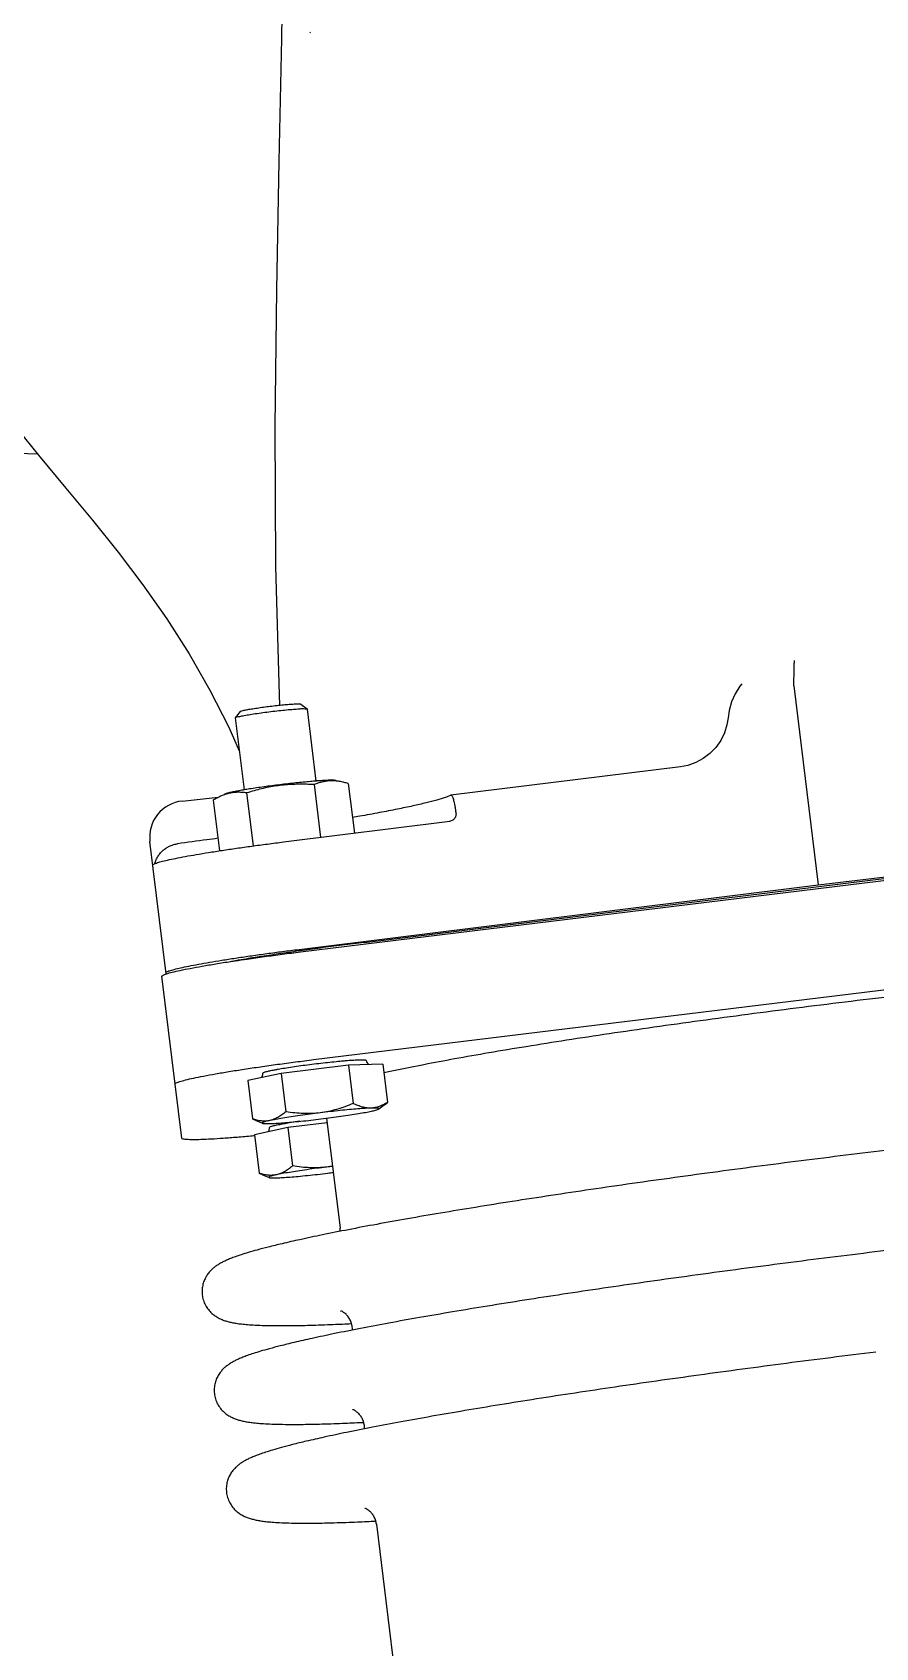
# Model space of a CAD drawing. Header units: millimetres. Extents: x 156850 to 204135, y 56350 to 74150.
# Drawn here: x 158953.5 to 159046.6, y 61122.5 to 61300.9 of the extents above; entities that cross this region are included whole.
import ezdxf

# ---------------------------------------------------------------- set-up
doc = ezdxf.new("R2010")
doc.units = ezdxf.units.MM
doc.header["$LTSCALE"] = 150
doc.layers.add('-----33 Equipment', color=5, linetype='Continuous')

# ---------------------------------------------------------------- blocks, each defined once
blk = doc.blocks.new('X-2F-PLAN$0$A$C73FA2420')
at = {"color": 0, "linetype": 'Continuous'}
for p, q in [((1500.536060127662, 497.0989990573726), (1500.086077779415, 484.2108996133902)), ((1442.669223305304, 470.0047669904889), (1457.285458722734, 471.7994150383165)), ((1424.525822104537, 468.2807923536166), (1442.407248984906, 470.4763555013924)), ((1461.751026446116, 468.2473446247168), (1462.169490510016, 464.2659250092111)), ((1461.860221453593, 464.8103967857896), (1456.266880599782, 464.1236208850751)), ((1470.942460491322, 462.3936759236967), (1462.989371734322, 461.4171594128129)), ((1470.942460491322, 462.3936759236967), (1470.954019865254, 462.3895570277236)), ((1471.647873241222, 461.8459232139867), (1470.954019865254, 462.3895570277236)), ((1424.905388509505, 460.2729138495051), (1420.673576387228, 459.7533126563067)), ((1425.700384985656, 456.5895676946966), (1424.905388509505, 460.2729138495051)), ((1426.660772448056, 460.4884478956228), (1426.476482171565, 460.0917316033156)), ((1430.892584570218, 461.0080490888795), (1426.660772448056, 460.4884478956228)), ((1431.687581046368, 457.3247029340127), (1430.892584570218, 461.0080490888795)), ((1462.655217929743, 461.1270506309229), (1456.821066195727, 460.4107068720041)), ((1420.493674203404, 459.3665420227917), (1420.193304030341, 458.6542015715968)), ((1420.673576387228, 459.7533126563067), (1420.489286110853, 459.356596363883)), ((1426.480870264117, 460.1016772622243), (1426.18050009117, 459.3893368110294)), ((1425.700384985656, 456.5895676946966), (1421.468572863494, 456.0699665013817)), ((1426.234413939994, 452.2402508882806), (1425.700384985656, 456.5895676946966)), ((1431.687581046368, 457.3247029340127), (1427.455768924323, 456.8051017408143)), ((1432.602277923259, 449.8750946922228), (1431.687581046368, 457.3247029340127)), ((1457.239015306928, 457.0766681113164), (1459.518544139224, 438.7194153668825)), ((1445.10138451308, 455.1907514546183), (1459.147850692971, 340.7914647965808)), ((1445.344784487272, 455.6162402029149), (1452.494794320897, 398.0365601113881)), ((1472.469360841322, 455.1554436134757), (1471.927634798572, 454.4600997234229)), ((1433.207153693424, 453.7303235461004), (1447.253619873314, 339.3310368881794)), ((1463.569914806518, 453.6774423890747), (1457.749855092959, 452.962828912714)), ((1471.917415238568, 454.4533067105804), (1463.964326481684, 453.4767901996966)), ((1471.927634798572, 454.4600997234229), (1471.917415238568, 454.4533067105804)), ((1426.741921822773, 452.3025650209165), (1414.617286948953, 450.813847051817)), ((1432.602277923259, 449.8750946922228), (1428.370465801097, 449.3554934989079)), ((1432.721978324, 446.1088326051831), (1432.602277923259, 449.8750946922228)), ((1463.689615207259, 449.9111803020933), (1458.212308257353, 449.2386515734252)), ((1446.155592190917, 448.1374501470127), (1458.464395874762, 347.8902888313169)), ((1381.908152194927, 446.7976703034947), (836.7559062951477, 379.8613911654102)), ((1428.22203959676, 445.9209910273203), (1427.758260949398, 446.5395058011054)), ((1428.215375776635, 445.9295796820079), (1428.490166201722, 445.5892314119847)), ((1432.721978324, 446.1088326051831), (1428.490166201722, 445.5892314119847)), ((1462.39420740772, 438.5983294676989), (1462.401197916595, 438.5754205894773)), ((1465.546669259667, 413.24465375609), (1462.401117499336, 438.5760684374836)), ((1474.46626278956, 400.7343172196997), (1452.494794320897, 398.0365601113881)), ((1474.488113226253, 400.735467617109), (1474.46626278956, 400.7343172196997)), ((1452.494794320897, 398.0365601113881), (1459.486955692293, 340.4374986657058))]:
    blk.add_line(p, q, dxfattribs=at)
for points in [[(1515.318232675316, 495.2044328182819), (1512.384386516758, 493.3790473809931), (1507.905402948614, 490.3020936677931), (1503.776200794149, 487.1807826024015), (1499.929632177227, 484.0849891407997), (1496.286129384069, 481.0648648337228), (1492.750154380221, 478.1403606096865), (1489.221157902153, 475.3098991679144), (1485.618348897086, 472.5754858272267), (1481.890595558914, 469.9534268610878), (1478.016488490626, 467.4726939662942), (1474.009065169143, 465.173192385002), (1469.902883683098, 463.0918463115813), (1467.315335350228, 461.9483209559112)], [(1563.742285396904, 457.0339766003308), (1558.956481127534, 457.0798420053907), (1545.957240017247, 457.2969933791901), (1532.418048030231, 457.5753474627272), (1518.202402066789, 457.8500008942792), (1503.150177197182, 458.019054121396), (1487.646377405152, 457.9434043638175), (1473.487373944372, 457.5500823493931), (1472.341526141507, 457.49067856482)], [(1546.629024638794, 454.1447786123026), (1546.593143258011, 454.105219988618), (1546.560250085429, 454.0732750731986)], [(1470.960414405679, 407.9968236454879), (1470.176269414369, 408.1213851788198), (1469.284948659712, 408.3988917447277), (1468.446959600318, 408.8116001163144), (1467.682699277415, 409.3495562997996), (1467.010844109696, 409.9996556619881), (1466.447736991337, 410.7460606896784), (1466.007080701413, 411.570492054394), (1465.699462109711, 412.4528937524883), (1465.546673557255, 413.2446542537073)], [(1474.700941152289, 406.4874148792005), (1474.441653605783, 406.6855286395294), (1473.607314888621, 407.207257810689), (1472.708833721816, 407.6065982598811), (1471.763983285404, 407.8759367002058), (1470.96041294781, 407.9968128874316)]]:
    blk.add_lwpolyline(points, dxfattribs=at)
blk.add_arc((1457.772938864655, 467.8292307716911), 4, 5.999999999858658, 96.99999962619648, dxfattribs=at)
for points, start_tangent, end_tangent in [([(1454.67990689713, 471.4794935014797), (1454.785158105544, 471.3858665567241), (1454.914702007081, 471.083624485007), (1455.066711929627, 470.5770291399094), (1455.239044412505, 469.8732239183155), (1455.429269430926, 468.9821330329287), (1455.634704660624, 467.9163215734297), (1455.852453302126, 466.690818328294), (1456.079444926116, 465.3229038669961), (1456.312478770618, 463.8318668704014), (1456.548268873128, 462.2387321448768), (1456.783490405884, 460.5659641560051), (1457.014826558298, 458.8371502616792), (1457.239015306928, 457.0766681113164)], (0.9925461516415479, 0.1218693434128166), (0.1232294776865436, -0.9923782020122219)), ([(1454.839187876671, 471.2725562021951), (1454.96894068073, 471.2339015966281), (1455.394277992542, 471.0598818379221), (1455.772022988764, 470.8348192233825), (1456.103115342325, 470.5668625062099), (1456.387715135235, 470.2621990164043), (1456.627357829711, 469.9223203135771), (1456.819803949096, 469.5494571034797), (1456.958877389319, 469.1539265186293), (1457.041450786055, 468.7469251545845)], (0.9645484496172082, -0.2639058323270395), (0.1310061192836912, -0.9913815595975303)), ([(1442.407248984906, 470.4763555013924), (1442.528503987356, 470.3576432571281), (1442.671044126502, 470.0053630237817)], (0.9925461516361881, 0.121869343461338), (0.3110994608420354, -0.9503773595072662)), ([(1442.671044126502, 470.0053630237817), (1442.680005166098, 469.9777297448018)], (0.3110994600941283, -0.950377359751929), (0.306092724427002, -0.9520017038114833)), ([(1442.680005166098, 469.9777297448018), (1442.859160293825, 469.3431153899292), (1443.062903976766, 468.4646586198942), (1443.287750103977, 467.3573900738265), (1443.529851495754, 466.0402554234024), (1443.785065730335, 464.535791207687), (1444.049026021268, 462.8697392265894), (1444.121709860745, 462.3925419668085)], (0.3060927237716947, -0.952001704018463), (0.1493922274986622, -0.9887780147045673)), ([(1442.785676077474, 470.0190655930201), (1442.890927286004, 469.9254386482062), (1443.020471187425, 469.6231965766056), (1443.17248110997, 469.116601231508), (1443.344813592848, 468.4127960097976), (1443.53503861127, 467.5217051245272), (1443.740473841084, 466.4558936650283), (1443.95822248247, 465.2303904197761), (1444.185214106576, 463.8624759584782), (1444.418247950962, 462.3714389618835), (1444.654038053472, 460.7783042364172), (1444.889259586227, 459.1055362476036), (1445.120595738641, 457.3767223532195), (1445.344784487272, 455.6162402029149)], (0.9925461516422335, 0.1218693434118375), (0.1232294776867095, -0.9923782020122243)), ([(1424.795366860228, 460.2622810769244), (1424.773019890883, 460.5029432778829), (1424.62608497974, 462.1833641689154), (1424.509755425854, 463.704881279089), (1424.426021660329, 465.0414610290318), (1424.376316390932, 466.170234168414), (1424.361490088748, 467.0718870760174), (1424.381796435919, 467.7309922205168), (1424.436887984979, 468.1362721303012), (1424.525822104537, 468.2807923536166)], (-0.09306533724162859, 0.9956600037179149), (0.9925461516401709, 0.1218693434014645)), ([(1430.513018165249, 469.0159275928745), (1430.634273167816, 468.8972153487266), (1430.785774346441, 468.5173018362839), (1430.964929474168, 467.8826874814113), (1431.168673157226, 467.0042307113763), (1431.39351928432, 465.8969621653087), (1431.635620676214, 464.5798275148845), (1431.890834910679, 463.0753632992273), (1432.154795201728, 461.4093113181298), (1432.422985115321, 459.6101781828911), (1432.690815847833, 457.7087475602748), (1432.953704741201, 455.7375534555176), (1433.207153693424, 453.7303235461004)], (0.9925461516420638, 0.1218693434038085), (0.121869343403872, -0.9925461516414412)), ([(1457.645305190352, 464.2928388580913), (1457.475722463918, 465.5207310590777), (1457.041450786055, 468.7469251545845)], (-0.137780747253655, 0.9904627533058386), (-0.1310061192890918, 0.9913815595969022)), ([(1422.726165156346, 394.3814320507227), (1422.110303475754, 399.3212820718181), (1421.479131203261, 404.2343097879202), (1420.835777046625, 409.0961217486183), (1420.183423159178, 413.8826010358753), (1419.525286615128, 418.5700399052002), (1418.864599618013, 423.135273492313), (1418.204587966669, 427.555815800908), (1417.548447477398, 431.8099967060843), (1416.899315594346, 435.8771125121275), (1416.260245853802, 439.7375344021129), (1415.6341552058, 443.3729451398249), (1415.023681077641, 446.7669919201289), (1414.431598756812, 449.9028082134901), (1413.858784125419, 452.7731475246255), (1413.331868810928, 455.2519735042006), (1412.884457904147, 457.216840417299), (1412.508930643322, 458.7514267613296), (1412.187690214021, 459.9687541371095), (1411.909878844046, 460.9406342376024), (1411.665720921941, 461.7249709002208), (1411.446749548079, 462.3667164804065), (1411.246044194442, 462.8991884301067), (1411.055476115085, 463.352521316323), (1410.867894935422, 463.7480019708164), (1410.673949663993, 464.1053208808298), (1410.462955131778, 464.439208441996), (1410.234332467429, 464.7449254022795), (1409.969585685642, 465.0386842126027), (1409.648170293309, 465.3258215826936), (1409.2495875319, 465.5986997205764), (1408.782966327388, 465.8253428572207), (1408.28214106767, 465.9766416682978), (1407.714901608648, 466.0471293166047), (1407.10912475246, 466.0102847645176), (1406.51051840838, 465.8556232039118), (1405.967994542327, 465.5982174872188), (1405.499104758026, 465.2603262619814), (1405.094558920944, 464.8455171328969), (1404.800817777519, 464.4319446746958), (1404.586778202676, 464.0313808470964), (1404.423090212862, 463.6299175639288), (1404.292030187207, 463.2087464255164), (1404.186696177814, 462.7638059179299), (1404.098029013025, 462.2685356633738), (1404.021956504905, 461.6973487773212), (1403.956646596896, 461.0169318697881), (1403.902659655549, 460.1884056907147), (1403.862462436198, 459.1614756456111), (1403.840787832742, 457.8735932424897), (1403.844997679815, 456.241373375291), (1403.8861180807, 454.1535007366911), (1403.975818978623, 451.5693314902019), (1404.068050350179, 449.5479380689794)], (-0.1218693434056041, 0.9925461516412648), (0.04958674985955854, -0.9987698204483051)), ([(1411.823120238376, 393.0427064680262), (1411.207258557784, 397.9825564891216), (1410.576086285291, 402.8955842052237), (1409.932732128538, 407.7573961659218), (1409.280378241208, 412.5438754531206), (1408.622241697158, 417.2313143223873), (1407.961554700043, 421.7965479095001), (1407.301543048699, 426.2170902180951), (1406.645402559428, 430.4712711233879), (1405.996270676376, 434.5383869293728), (1405.357200935716, 438.3988088194164), (1404.731110287714, 442.0342195571284), (1404.120636159671, 445.428266337316), (1403.528553838725, 448.5640826306771), (1402.955739207449, 451.4344219418126), (1402.428823893075, 453.9132479215041), (1401.981412986177, 455.878114834486), (1401.605885725236, 457.4127011785167), (1401.284645296051, 458.630028554413), (1401.006833926076, 459.6019086547894), (1400.762676003971, 460.3862453175243), (1400.543704630109, 461.0279908975936), (1400.342999276472, 461.5604628472938), (1400.152431197115, 462.0137957336265), (1399.964850017452, 462.4092763880035), (1399.770904746023, 462.7665952980751), (1399.559910213808, 463.1004828592995), (1399.331287549459, 463.406199819583), (1399.066540767672, 463.6999586297898), (1398.745125375222, 463.9870959998807), (1398.34654261393, 464.2599741378217), (1397.879921409418, 464.4866172744078), (1397.379096149816, 464.6379160856013), (1396.811856690678, 464.7084037337918), (1396.20607983449, 464.6715591818211), (1395.60747349041, 464.5168976210989), (1395.064949624357, 464.2594919044059), (1394.596059840056, 463.9216006792267), (1394.191514002974, 463.506791550084), (1393.897772859433, 463.0932190919993), (1393.683733284706, 462.6926552642835), (1393.520045294892, 462.2911919811741), (1393.388985269121, 461.8700208428199), (1393.283651259844, 461.4250803351169), (1393.194984094938, 460.9298100806773), (1393.118911586818, 460.3586231946247), (1393.053601678926, 459.6782062869752), (1392.999614737579, 458.8496801079018), (1392.959417518228, 457.8227500627981), (1392.937742914772, 456.5348676597932), (1392.941952761728, 454.9026477924781), (1392.98307316273, 452.8147751538781), (1393.072774060653, 450.2306059075054), (1393.165005432209, 448.2092124862247)], (-0.1218693434056041, 0.9925461516412648), (0.04958674985948228, -0.9987698204483475)), ([(1462.165233225096, 464.2654901969945), (1462.08904695895, 464.4118217792129), (1461.860221453593, 464.8103967857896)], (-0.4511330579121015, 0.8924567015043808), (-0.5213633532548229, 0.853334784174662)), ([(1462.446274526534, 463.6182147428044), (1462.285134631558, 464.0149914245121), (1462.165233225096, 464.2654901969945)], (-0.3387452708537405, 0.9408781225399265), (-0.4511330579724046, 0.8924567014730722)), ([(1400.920075320406, 391.7039808852132), (1400.304213639814, 396.6438309063087), (1399.673041367321, 401.5568586224108), (1399.029687210568, 406.4186705831089), (1398.377333323122, 411.2051498704241), (1397.719196779188, 415.8925887396908), (1397.058509782073, 420.4578223266872), (1396.398498130613, 424.8783646353986), (1395.742357641342, 429.1325455405749), (1395.093225758406, 433.1996613466181), (1394.454156017746, 437.0600832366035), (1393.828065369744, 440.6954939743155), (1393.217591241701, 444.0895407546195), (1392.625508920755, 447.2253570479807), (1392.052694289479, 450.0956963591161), (1391.525778975105, 452.5745223386912), (1391.078368068207, 454.5393892516731), (1390.702840807266, 456.0739755957038), (1390.381600378081, 457.2913029716001), (1390.103789008106, 458.2631830720929), (1389.859631086001, 459.0475197347114), (1389.640659712022, 459.6892653147806), (1389.439954358502, 460.2217372644809), (1389.249386279029, 460.6750701508136), (1389.061805099482, 461.0705508051906), (1388.867859827937, 461.4278697153204), (1388.656865295721, 461.7617572764866), (1388.428242631489, 462.0674742368283), (1388.163495849818, 462.3612330470933), (1387.842080457252, 462.6483704171842), (1387.443497695844, 462.9212485551252), (1386.976876491331, 463.1478916915949), (1386.47605123173, 463.2991905027884), (1385.908811772708, 463.3696781510953), (1385.30303491652, 463.3328335990082), (1384.704428572324, 463.178172038286), (1384.161904706387, 462.9207663217094), (1383.693014922086, 462.5828750964138), (1383.288469085004, 462.1680659673875), (1382.994727941463, 461.7544935091864), (1382.78068836662, 461.353929681587), (1382.617000376922, 460.9524663984193), (1382.485940351151, 460.531295260007), (1382.380606341874, 460.0863547524204), (1382.291939176968, 459.5910844979226), (1382.215866668848, 459.0198976118118), (1382.15055676084, 458.3394807042787), (1382.096569819609, 457.5109545250889), (1382.056372600142, 456.4840244801017), (1382.034697996802, 455.1961420769803), (1382.038907843758, 453.5639222097816), (1382.08002824476, 451.4760495711234), (1382.169729142683, 448.8918803246925), (1382.261462514638, 446.8805213070009)], (-0.1218693434054671, 0.9925461516412991), (0.04954964354120885, -0.9987716620053426)), ([(1444.121709860745, 462.3925419668085), (1444.317215934978, 461.070606091409), (1444.585046667489, 459.1691754687927), (1444.847935560858, 457.1979813639773), (1445.10138451308, 455.1907514546183)], (0.1493922275074866, -0.9887780147030947), (0.1218693434080249, -0.9925461516409456)), ([(1445.205941936816, 455.3415545590105), (1444.879121766426, 457.5978461523773), (1444.553982469253, 459.7334031807259), (1444.2346128606, 461.7213697753032), (1444.122411039658, 462.3926876116893)], (-0.1400219641330308, 0.9901483977466828), (-0.1666351709320201, 0.986018620416713)), ([(1462.47177078668, 463.5456653611036), (1462.446274526534, 463.6182147428044)], (-0.3243016118064871, 0.9459537327905183), (-0.3387452713229088, 0.940878122372158)), ([(1462.687397329602, 461.3793061167235), (1462.704616947449, 461.5597873135121), (1462.723702194286, 461.9830375806196), (1462.709666732815, 462.3978764155181), (1462.659666466992, 462.8090279598255), (1462.571756026126, 463.2163311287295), (1462.47177078668, 463.5456653611036)], (0.1086498355219143, 0.9940800839174486), (-0.3243016114072823, 0.9459537329270906)), ([(1462.989852691535, 461.4172398584196), (1462.974440827966, 461.5089032247197), (1462.864840743598, 462.1307366389083), (1462.762630980113, 462.6565998471924), (1462.66989223368, 463.0757877912256), (1462.58851239772, 463.3797670131898), (1462.520799863967, 463.5608854790917)], (-0.1649696166159065, 0.9862986492904724), (-0.4063432725986476, 0.9137204960017832)), ([(1470.954947215156, 462.3928407310159), (1471.000918724923, 462.2998121929122)], (0.9623594922356504, -0.2717797043663242), (0.2286086987847492, -0.9735183936824698)), ([(1471.000918724923, 462.2998121929122), (1471.080889769481, 462.011573547381), (1471.17836354312, 461.5434134762036), (1471.288452303619, 460.918807480426), (1471.405635741074, 460.1690759126213), (1471.524037788622, 459.3318134442088), (1471.637721272884, 458.4490039115772), (1471.740985629498, 457.5649150710087), (1471.828652752331, 456.7238788284012), (1471.89632664586, 455.9680682530161), (1471.940613858518, 455.3353828429827), (1471.95929364441, 454.8575480867294), (1471.951429321081, 454.5585246140254), (1471.929329001927, 454.4571379064)], (0.2286086990416031, -0.9735183936233022), (-0.8680238412064342, -0.4965225182189425)), ([(1426.482831185334, 458.5761197318207), (1426.422397473827, 459.0333368178108), (1426.43444801739, 459.5005872814218), (1426.515365995467, 459.9850647632265), (1426.660772448056, 460.4884478956228)], (-0.2109771554446739, 0.9774909922246163), (0.3241750535923741, 0.9459971113213251)), ([(1462.655217929743, 461.1270506309229), (1462.687397329602, 461.3793061167235)], (0.1436691084391304, 0.9896257814345211), (0.1086498354014138, 0.9940800839300612)), ([(1463.569914806518, 453.6774423890747), (1463.60580595152, 454.5351917591761), (1463.61156581773, 455.37771276891), (1463.584342523944, 456.2074945145287), (1463.521131358226, 457.0343147692038), (1463.419984487817, 457.8580899225781), (1463.28129208833, 458.6756422470789), (1463.106964361155, 459.4873618395068), (1462.89755130792, 460.3034629367176), (1462.655217929743, 461.1270506309229)], (0.05756877478996938, 0.9983415428445036), (-0.2973794146520063, 0.9547593852596897)), ([(1463.964812613907, 453.4768284977763), (1463.912794359727, 454.0961213049013), (1463.839611802949, 454.8756745441933), (1463.753976039472, 455.706949720101), (1463.65763036639, 456.573024466983), (1463.552536103642, 457.4562680008239), (1463.440832667635, 458.3387000301154), (1463.324794017943, 459.202356783615), (1463.20678236708, 460.0296567003243), (1463.089200091665, 460.8037583397236), (1462.989852691535, 461.4172398584196)], (-0.07853792489262908, 0.9969111266074663), (-0.1649696166130134, 0.9862986492917382)), ([(1471.648915788508, 461.8486188038951), (1471.687444154057, 461.7702010096982), (1471.754919722909, 461.5269996525021), (1471.837163219345, 461.1319895923953), (1471.930050611147, 460.604978283518), (1472.028924136423, 459.9723922730773), (1472.12882586394, 459.2659520655288), (1472.224746303866, 458.5210815222817), (1472.311875604792, 457.7751315630157), (1472.38584473962, 457.0655072333757), (1472.442944587325, 456.4277920604218), (1472.480311922962, 455.8939637456206), (1472.496072992333, 455.4907906699809), (1472.489437469514, 455.2384896149742), (1472.471024542581, 455.1530803091009)], (0.9592430635272132, -0.2825822801733904), (-0.8623866040955225, -0.5062502790910239)), ([(1420.194999242318, 458.6533621703857), (1420.174085614388, 458.5793866725871), (1420.152973135584, 458.2813437827281), (1420.157987086917, 457.799526526418)], (-0.3821909208245728, -0.9240833837028448), (0.03176624154321159, -0.9994953256010596)), ([(1420.495635124622, 457.8409844923881), (1420.38393799623, 458.309702701692), (1420.291349547217, 458.5937848730828), (1420.22068303125, 458.6845993137104), (1420.194999242318, 458.6533621703857)], (-0.2109771554383875, 0.9774909922260383), (-0.3821909208459758, -0.9240833836945819)), ([(1420.495635124622, 457.8409844923881), (1420.435201412998, 458.2982015784946), (1420.447251956561, 458.7654520419892), (1420.528169934638, 459.2499295239104), (1420.673576387228, 459.7533126563067)], (-0.2109771554440608, 0.9774909922246208), (0.3241750535923741, 0.9459971113213251)), ([(1425.233650465496, 458.7861764120171), (1425.315063279821, 458.7011008589761), (1425.472917210427, 458.6245924541145), (1425.714048202732, 458.6034673750983)], (0.6669805757697354, -0.7450751046320139), (0.9925461516528384, 0.1218693433134294)), ([(1426.050250807428, 457.3993482504738), (1425.957275054534, 457.8571927255252), (1425.858466056292, 458.271828064404), (1425.776560890023, 458.5231315238052), (1425.714048202732, 458.6034673750983)], (-0.1821464116094735, 0.9832714196692276), (-0.9925461371877456, -0.1218694611218684)), ([(1426.18219530303, 459.3884974097018), (1426.161281675217, 459.3145219120197), (1426.140169196413, 459.0164790221024), (1426.14518314763, 458.534661765676)], (-0.3821909208291162, -0.9240833837043236), (0.0317662415441109, -0.999495325600994)), ([(1426.14518314763, 458.534661765676), (1426.17599615478, 457.8866314503248), (1426.232078830595, 457.0848419422982), (1426.311542679905, 456.1580559083959), (1426.411995205213, 455.1340259721037), (1426.530460631009, 454.0432071805117), (1426.662381786387, 452.9267266013194)], (0.03176624148450838, -0.9994953256029658), (0.1218693434119063, -0.9925461516404483)), ([(1426.482831185334, 458.5761197318207), (1426.371134056826, 459.0448379410082), (1426.278545608046, 459.3289201125153), (1426.207879091962, 459.4197345530265), (1426.18219530303, 459.3884974097018)], (-0.2109771554379333, 0.9774909922261924), (-0.3821909208459758, -0.9240833836945819)), ([(1427.337677861913, 453.0096425333759), (1427.194992698496, 454.1293125919183), (1427.046383686713, 455.2137023629039), (1426.896366236266, 456.2298632119782), (1426.749498551595, 457.1469196060207), (1426.610243132804, 457.9370072503225), (1426.482831185334, 458.5761197318207)], (-0.1218693434075193, 0.9925461516410448), (-0.2109771554648492, 0.9774909922203492)), ([(1427.455768924323, 456.8051017408143), (1427.106184553821, 457.2477076423238), (1426.82570917462, 457.6878115995205), (1426.617789733922, 458.1280531450757), (1426.482831185334, 458.5761197318207)], (-0.6522507915211082, 0.7580032354552017), (-0.2109771554758193, 0.9774909922179338)), ([(1431.220846526208, 459.521311651275), (1431.302259340649, 459.4362360982923), (1431.46011327114, 459.3597276934306), (1431.701244263444, 459.3386026144144)], (0.6669805757721673, -0.7450751046321279), (0.9925461516528388, 0.1218693433134295)), ([(1432.03744686814, 458.13448348979), (1431.944471115246, 458.5923279647832), (1431.845662117004, 459.0069633037783), (1431.763756950735, 459.2582667631214), (1431.701244263444, 459.3386026144144)], (-0.1821464116083526, 0.9832714196691947), (-0.9925461371877456, -0.1218694611218684)), ([(1420.157987086917, 457.799526526418), (1420.188800094067, 457.1514962108922), (1420.244882769883, 456.3497067029239), (1420.324346619076, 455.4229206690798), (1420.424799144617, 454.3988907327293), (1420.543264570297, 453.3080719410791), (1420.675185725675, 452.1915913620032)], (0.0317662414854305, -0.9994953256028796), (0.1218693434123039, -0.9925461516404332)), ([(1421.350481801201, 452.2745072941179), (1421.207796637667, 453.3941773526021), (1421.059187626, 454.4785671235877), (1420.909170175553, 455.4947279726039), (1420.762302490883, 456.4117843665881), (1420.623047072091, 457.2018720108899), (1420.495635124622, 457.8409844923881)], (-0.12186934340733, 0.9925461516411076), (-0.2109771554648492, 0.9774909922203492)), ([(1421.468572863494, 456.0699665013817), (1421.118988493108, 456.5125724030077), (1420.838513113908, 456.9526763602044), (1420.630593673093, 457.3929179057013), (1420.495635124622, 457.8409844923881)], (-0.6522507915206734, 0.7580032354553998), (-0.2109771554767273, 0.9774909922179065)), ([(1426.10265091178, 457.1113678765832), (1426.069985623355, 457.2918239919236), (1426.050250807428, 457.3993482504738)], (-0.176789559451799, 0.9842486736942735), (-0.182146411601169, 0.9832714196699326)), ([(1426.132866628352, 456.9417526653269), (1426.10265091178, 457.1113678765832)], (-0.1738961956034721, 0.9847639885546935), (-0.1767895594777507, 0.984248673689034)), ([(1426.143145964481, 456.8833518436877), (1426.132866628352, 456.9417526653269)], (-0.1727919983051438, 0.9849583368452258), (-0.1738961965959483, 0.9847639883783821)), ([(1426.399884451996, 455.2696608352126), (1426.323094522697, 455.7816581117804), (1426.193173109321, 456.5929003065103), (1426.143145964481, 456.8833518436877)], (-0.1452647570557712, 0.989392819034755), (-0.1727919983097455, 0.9849583368450866)), ([(1427.337677861913, 453.0096425333759), (1427.262534316629, 453.9296908918186), (1427.25983914372, 454.8609016517876), (1427.325733721256, 455.8180764956051), (1427.455768924323, 456.8051017408143)], (-0.1218693434105296, 0.992546151640635), (0.1578338576571361, 0.9874656821262218)), ([(1432.089846972609, 457.8465031160158), (1432.057181684184, 458.0269592311815), (1432.03744686814, 458.13448348979)], (-0.1767895594500671, 0.9842486736940443), (-0.1821464116017955, 0.9832714196710488)), ([(1432.12006268918, 457.6768879047013), (1432.089846972609, 457.8465031160158)], (-0.1738961956050196, 0.9847639885547698), (-0.1767895594783358, 0.9842486736892817)), ([(1432.13034202531, 457.6184870831203), (1432.12006268918, 457.6768879047013)], (-0.1727919983111448, 0.98495833684554), (-0.1738961965915136, 0.9847639883785084)), ([(1433.011039308039, 450.8096529791947), (1432.922338686418, 451.7139678949025), (1432.817827624152, 452.6765449059312), (1432.700681636925, 453.6681365970871), (1432.574460146017, 454.6586139564752), (1432.44299832813, 455.6178818307817), (1432.310290583526, 456.516793351213), (1432.180369170033, 457.3280355458264), (1432.13034202531, 457.6184870831203)], (-0.09183647720727671, 0.9957741016185375), (-0.1727919982864711, 0.9849583368488425)), ([(1421.350481801201, 452.2745072941179), (1421.275338255917, 453.1945556525025), (1421.272643082892, 454.1257664125296), (1421.338537660544, 455.0829412561725), (1421.468572863494, 456.0699665013817)], (-0.1218693434107993, 0.9925461516405731), (0.1578338576568061, 0.9874656821262302)), ([(1445.224830583902, 455.2078027629177), (1445.205941936816, 455.3415545590105)], (-0.1396466016755838, 0.9902014071087487), (-0.1400219641823569, 0.9901483977393593)), ([(1446.155592190917, 448.1374501470127), (1445.848215631326, 450.5814258662285), (1445.530333027127, 452.9929025765159), (1445.224830583902, 455.2078027629177)], (-0.1218693434070402, 0.9925461516411049), (-0.1396466019097369, 0.9902014070758973)), ([(1427.854876500671, 447.4017073690193), (1427.824063493521, 448.0497376844869), (1427.767980817705, 448.8515271925135), (1427.688516968512, 449.7783132262994), (1427.588064442971, 450.802343162708), (1427.469599017291, 451.8931619543), (1427.337677861913, 453.0096425333759)], (-0.03176624148512312, 0.9994953256028206), (-0.1218693434123038, 0.9925461516404325)), ([(1428.370465801097, 449.3554934989079), (1428.005510181072, 450.2817415132886), (1427.71001140133, 451.1945428323234), (1427.487346243928, 452.0987446744111), (1427.337677861913, 453.0096425333759)], (-0.3920350872078488, 0.9199502651764238), (-0.1218693434106791, 0.9925461516406886)), ([(1463.662164466106, 453.4404648708296), (1463.569914806518, 453.6774423890747)], (-0.3459122091604529, 0.9382668829031868), (-0.3788136667438489, 0.9254729633486145)), ([(1463.977032687864, 451.286290972319), (1463.994374776725, 451.6300311891828), (1463.98113834695, 452.0465031738277), (1463.930186830228, 452.4575379191083), (1463.843446781277, 452.8634497532039), (1463.722534940927, 453.2695105394814), (1463.662164466106, 453.4404648708296)], (0.08582154735492967, 0.9963105248912565), (-0.3459122092991421, 0.938266882852515)), ([(1464.028287471854, 451.2833841642132), (1464.050172131392, 451.4755037821014), (1464.055595408892, 451.7901410863269), (1464.044168676133, 452.2193128901999), (1464.016124548623, 452.7542824934935), (1463.972033923725, 453.3841594579862), (1463.964812613907, 453.4768284977763)], (0.1732241463858766, 0.9848824270481653), (-0.07853792488447947, 0.99691112660756)), ([(1420.675185725675, 452.1915913620032), (1420.753450590651, 451.5672666142927)], (0.121869343437302, -0.9925461516372964), (0.1269222133031205, -0.9919126734596745)), ([(1421.425579495961, 451.6497937266249), (1421.350481801201, 452.2745072941179)], (-0.1168132491693072, 0.9931538978519615), (-0.1218693434553156, 0.9925461516350791)), ([(1421.444643966621, 451.6516904796008), (1421.350481801201, 452.2745072941179)], (-0.1767252979604828, 0.984260214100301), (-0.1218693433350502, 0.9925461516500028)), ([(1426.662381786387, 452.9267266013194), (1426.805066949921, 451.807056542777), (1426.953675961588, 450.7226667717914), (1427.103693411918, 449.7065059227752), (1427.250561096822, 448.789449528791), (1427.389816515497, 447.9993618844892), (1427.517228462966, 447.360249402991)], (0.121869343407139, -0.9925461516410968), (0.2109771554679893, -0.9774909922195641)), ([(1463.969845059677, 451.2097285137279), (1463.977032687864, 451.286290972319)], (0.1010640692482436, 0.9948799193398981), (0.08582154785512668, 0.9963105248493297)), ([(1392.444063023548, 448.1204684635741), (1392.673927578493, 448.1236383017967), (1393.164674632833, 448.2078422057093), (1393.611852265778, 448.3867630634923), (1393.969954194501, 448.6207126853988), (1394.259296264383, 448.8982641302282), (1394.437019071192, 449.1369724199176), (1394.534998354502, 449.3136554416851), (1394.578338966123, 449.4180805187207)], (0.9993698042308832, -0.03549639973497049), (0.9322388094413157, -0.3618436156351423)), ([(1403.347107941518, 449.4591940463288), (1403.576972496463, 449.4623638846097), (1404.06771955092, 449.5465677884058), (1404.514897183748, 449.7254886461888), (1404.872999112471, 449.9594382682117), (1405.162341182353, 450.2369897129247), (1405.340063989046, 450.4756980026723), (1405.438043272472, 450.652381024498), (1405.481383884093, 450.7568061014172)], (0.9993698042303614, -0.03549639973558837), (0.9322388094410007, -0.3618436156353656)), ([(1414.250479149516, 450.7979507005075), (1414.617286948953, 450.813847051817)], (0.9993882235673432, -0.03497397026213749), (0.9925461516254429, 0.1218693435274451)), ([(1433.038919869345, 450.5006883143215), (1433.011039308039, 450.8096529791947)], (-0.08763348789889445, 0.9961527853689941), (-0.09183647728367611, 0.995774101611822)), ([(1433.107068878016, 449.6387831683969), (1433.081234365352, 449.991077310231), (1433.038919869345, 450.5006883143215)], (-0.06950378095611687, 0.9975816881000201), (-0.08763348805509522, 0.9961527853555623)), ([(1433.119227343588, 449.4602199150249), (1433.107068878016, 449.6387831683969)], (-0.06645084278140499, 0.9977897000338297), (-0.06950378092447652, 0.9975816881018369)), ([(1433.130791017204, 449.2831128952093), (1433.119227343588, 449.4602199150249)], (-0.06394097235293134, 0.9979536823195672), (-0.06645084263421946, 0.9977897000440187)), ([(1462.39420740772, 438.5983294676989), (1462.145518662408, 439.2187158463057), (1461.865204155212, 440.1261113052024), (1461.55561248702, 441.3130717974855), (1461.219192725024, 442.7702124196803), (1460.858606015565, 444.4860133620095), (1460.476704645436, 446.446910430619), (1460.076509598643, 448.6374016185873), (1459.933617333067, 449.4498791596852)], (-0.4390392531972827, 0.8984678815358474), (-0.1716589080783018, 0.9851564440623414)), ([(1463.689615207259, 449.9111803020933), (1463.815219596145, 450.353273827699), (1463.853741990752, 450.513689862506)], (0.2994362648006443, 0.9541163049239768), (0.2218276611053953, 0.9750858878927211)), ([(1463.853741990752, 450.513689862506), (1463.909480675124, 450.7857545263832), (1463.969845059677, 451.2097285137279)], (0.2218276611128145, 0.9750858878917626), (0.1010640695931994, 0.9948799193053977)), ([(1381.908152194927, 446.7976703034947), (1382.391313605476, 446.9100814517005), (1382.802829293301, 447.1004222452757), (1383.133053855388, 447.3368735071854), (1383.388470519334, 447.5977014072123), (1383.55079637072, 447.8253595029819), (1383.643292734283, 447.9993682630011), (1383.67401704553, 448.0783326909877)], (0.9925461516389871, 0.1218693434227696), (0.3813108468977952, 0.9244468822132705)), ([(1427.854876500671, 447.4017073690193), (1427.877429085434, 447.8691138910945), (1427.972668361035, 448.3465786465094), (1428.138341639307, 448.8414627707098), (1428.370465801097, 449.3554934989079)], (-0.03176624150209882, 0.9994953256024247), (0.4494985758640215, 0.893281047765133)), ([(1433.102741712704, 447.9243218704942), (1432.855639903457, 447.8340361448936), (1432.697651693248, 447.6792981892941), (1432.67564784002, 447.6312211265904)], (-0.9925461516487535, -0.1218693433519969), (-0.3972659420302139, -0.9177035312669378)), ([(1433.102741712704, 447.9243218704942), (1433.143962504459, 448.0173945915303), (1433.162638928043, 448.281047917204), (1433.15820350952, 448.7072708747), (1433.130791017204, 449.2831128952093)], (0.992546137181051, 0.1218694611736543), (-0.0639409724594919, 0.9979536823123741)), ([(1427.517228462966, 447.360249402991), (1427.628925591474, 446.8915311936871), (1427.721514040255, 446.6074490222964), (1427.759702736745, 446.5407303774846)], (0.2109771554251557, -0.97749099222898), (0.5943942209212686, -0.8041738059223554)), ([(1427.759702736745, 446.5407303774846), (1427.792180556222, 446.516634581727), (1427.8387779732, 446.621847222792), (1427.859890452004, 446.9198901127093), (1427.854876500671, 447.4017073690193)], (0.5943942209275628, -0.8041738059242571), (-0.03176624151348297, 0.9994953256017675)), ([(1428.490166201722, 445.5892314119847), (1428.227299540653, 446.0424849094125), (1428.031579461531, 446.4929955088883), (1427.906848752755, 446.9434513464221), (1427.854876500671, 447.4017073690193)], (-0.5434030834498745, 0.8394719107253894), (-0.03176624147093614, 0.9994953256034739)), ([(1443.437264536624, 356.3166646013851), (1443.137648651609, 360.3237655357807), (1442.777302005328, 364.6545378437149), (1442.359487953014, 369.2697613806231), (1441.887990283547, 374.1276399673079), (1441.367078952724, 379.1841799031827), (1440.801471414277, 384.3935883794911), (1440.196289897547, 389.7086881864816), (1439.557015020167, 395.0813449571142), (1438.889436154393, 400.4629030796932), (1438.199598997715, 405.8046263306169), (1437.493750822381, 411.0581392368767), (1436.778283898719, 416.1758651720011), (1436.059677606099, 421.1114572174847), (1435.344439754146, 425.8202178875217), (1434.639047647826, 430.259503916197), (1433.949889427051, 434.389112441917), (1433.28320621571, 438.171645090275), (1432.645035599824, 441.572846659983), (1432.041156951687, 444.5619153429288), (1431.733805192751, 445.9882756368024)], (-0.06982792566780578, 0.9975590512831615), (-0.2166259532152232, 0.976254678039334)), ([(1459.733589101816, 438.2636790332035), (1459.641121283756, 438.3814661932993), (1459.561549753882, 438.5415018873755), (1459.518599957926, 438.7189663121244)], (-0.6881105778496963, 0.7256058383537585), (-0.12322947764554, 0.992378202017494)), ([(1460.403887466644, 438.0265618065023), (1460.224240298732, 438.0223637542222), (1460.054913936765, 438.058336448099), (1459.894050448202, 438.1334696460981), (1459.753206642694, 438.2437056662166), (1459.733589101816, 438.2636790332035)], (-0.9898398812022977, -0.142186530931644), (-0.6881105778483553, 0.7256058383464283)), ([(1462.394743706449, 438.5372816991876), (1462.337055388256, 438.4744653893868), (1462.22204208374, 438.4111848687171), (1462.053839898319, 438.3486048585037), (1461.834357969579, 438.2863733181148), (1461.561968980823, 438.2235774343135), (1461.235502070398, 438.1598043720005), (1460.852667814819, 438.0945726080099), (1460.403887466644, 438.0265618065023)], (-0.3607735621158855, -0.9326534387854833), (-0.9898398811975327, -0.1421865309707308)), ([(1462.400344297639, 438.575346673606), (1462.394743706449, 438.5372816991876)], (0.08626845204722769, -0.9962719278285204), (-0.360773561555608, -0.9326534390010899)), ([(1474.488113226253, 400.735467617109), (1474.983639775426, 400.7264065871132), (1475.460714165354, 400.7170708798803), (1475.906066331896, 400.7077202622895), (1476.307310607517, 400.6986148811993), (1476.653291484923, 400.6900079998886), (1476.934394130134, 400.6821389410761), (1477.142811298254, 400.6752264279057), (1477.272882263176, 400.6699155902024)], (0.9998439065089102, -0.01766812432065639), (0.9894055421622721, 0.1451780738908074)), ([(1417.970564399264, 336.3281266379054), (1418.365850002621, 334.3655597090838), (1418.892765317229, 331.8867337295087), (1419.340176224126, 329.9218668164103), (1419.715703484952, 328.3872804723796), (1420.036943914136, 327.1699530964834), (1420.314755284111, 326.1980729961069), (1420.558913206216, 325.4137363334303), (1420.777884580195, 324.7719907533028), (1420.978589933715, 324.2395188036026), (1421.169158013188, 323.7861859173281), (1421.356739192735, 323.3907052628929), (1421.55068446428, 323.0333863528795), (1421.761678996496, 322.6994987917133), (1421.990301660728, 322.3937818313134), (1422.255048442516, 322.1000230211066), (1422.576463834965, 321.8128856510157), (1422.975046596373, 321.5400075130747), (1423.441667800769, 321.3133643764886), (1423.942493060487, 321.1620655654115), (1424.509732519509, 321.0915779171046), (1425.115509375697, 321.1284224691917), (1425.714115719777, 321.2830840297975), (1426.256639585714, 321.5404897464905), (1426.725529370131, 321.8783809717279), (1427.130075207213, 322.2931901008124), (1427.423816350638, 322.7067625590134), (1427.637855925597, 323.1073263866128), (1427.801543915411, 323.5087896697223), (1427.93260394095, 323.9299608080764), (1428.037937950343, 324.3749013157794), (1428.126605115249, 324.8701715702191), (1428.202677623369, 325.4413584563881), (1428.267987531377, 326.1217753639212), (1428.321974472725, 326.9503015429946), (1428.362171691959, 327.9772315880982), (1428.383846295415, 329.2651139911031), (1428.379636448342, 330.8973338584183), (1428.338516047457, 332.9852064970182), (1428.248815149418, 335.569375743391), (1428.110013524652, 338.4989679302089), (1427.925916968961, 341.6849329157267), (1427.697145332349, 345.1265150940744), (1427.425136058708, 348.8058876839932), (1427.111278892728, 352.7067035606015), (1426.757178706466, 356.8104615419288), (1426.36462300003, 361.0973772944999), (1425.935577526805, 365.5466030925163), (1425.472185081919, 370.1363379891263), (1424.97675651568, 374.8439827685943), (1424.451760584954, 379.64627788082), (1423.899811956799, 384.5194408844109), (1423.323658092646, 389.4393009527121), (1422.726165156346, 394.3814320507227)], (0.1935535254224802, -0.9810897169965904), (-0.1218693434047982, 0.9925461516413584)), ([(1407.067519481294, 334.9894010550925), (1407.462805084651, 333.026834126329), (1407.989720399142, 330.5480081466958), (1408.43713130604, 328.5831412337138), (1408.812658566982, 327.0485548896249), (1409.133898996166, 325.8312275137869), (1409.411710366025, 324.859347413294), (1409.65586828813, 324.0750107506756), (1409.874839662225, 323.4332651706063), (1410.075545015745, 322.9007932209061), (1410.266113095218, 322.4474603345734), (1410.453694274765, 322.0519796801964), (1410.647639546311, 321.6946607701248), (1410.858634078526, 321.3607732089004), (1411.087256742758, 321.0550562486169), (1411.352003524429, 320.7612974382937), (1411.673418916995, 320.4741600682028), (1412.072001678403, 320.20128193032), (1412.538622882916, 319.9746387936757), (1413.039448142517, 319.8233399825986), (1413.606687601423, 319.7528523342917), (1414.212464457727, 319.7896968863788), (1414.811070801807, 319.944358447101), (1415.353594667744, 320.2017641636776), (1415.822484452161, 320.5396553889732), (1416.227030289127, 320.9544645179994), (1416.520771432668, 321.3680369762005), (1416.734811007627, 321.7686008037999), (1416.898498997325, 322.1700640870258), (1417.02955902298, 322.5912352253799), (1417.134893032373, 323.0361757330247), (1417.223560197279, 323.5314459875226), (1417.299632705399, 324.1026328735752), (1417.364942613407, 324.7830497811083), (1417.418929554638, 325.6115759602981), (1417.459126773989, 326.6385060052853), (1417.480801377445, 327.9263884084066), (1417.476591530372, 329.5586082756054), (1417.435471129487, 331.6464809143217), (1417.345770231448, 334.2306501606945), (1417.206968606682, 337.1602423475124), (1417.022872050991, 340.3462073329138), (1416.794100414496, 343.7877895113779), (1416.522091140621, 347.4671621011803), (1416.208233974758, 351.3679779777885), (1415.854133788496, 355.4717359591159), (1415.461578081944, 359.758651711687), (1415.032532608719, 364.2078775098198), (1414.569140163949, 368.7976124063134), (1414.07371159771, 373.5052571857814), (1413.548715666984, 378.3075522980071), (1412.996767038829, 383.180715301598), (1412.420613174676, 388.1005753700156), (1411.823120238376, 393.0427064680262)], (0.1935535254235676, -0.9810897169964445), (-0.1218693434047982, 0.9925461516413584))]:
    blk.add_spline(points, degree=3, dxfattribs=dict(at, start_tangent=start_tangent, end_tangent=end_tangent))
blk = doc.blocks.new('X-2F-PLAN$0$zw$C47F')
at = {"layer": '-----33 Equipment'}
blk.add_blockref('X-2F-PLAN$0$A$C73FA2420', (2898.048655769322, 848.0194521513768), dxfattribs=at)

msp = doc.modelspace()

# ---------------------------------------------------------------- block references
at = {"layer": '-----33 Equipment', "rotation": 90.00000000000001}
msp.add_blockref('X-2F-PLAN$0$zw$C47F', (160286.2969182887, 56856.21575695537), dxfattribs=at)

doc.saveas('drawing.dxf')
